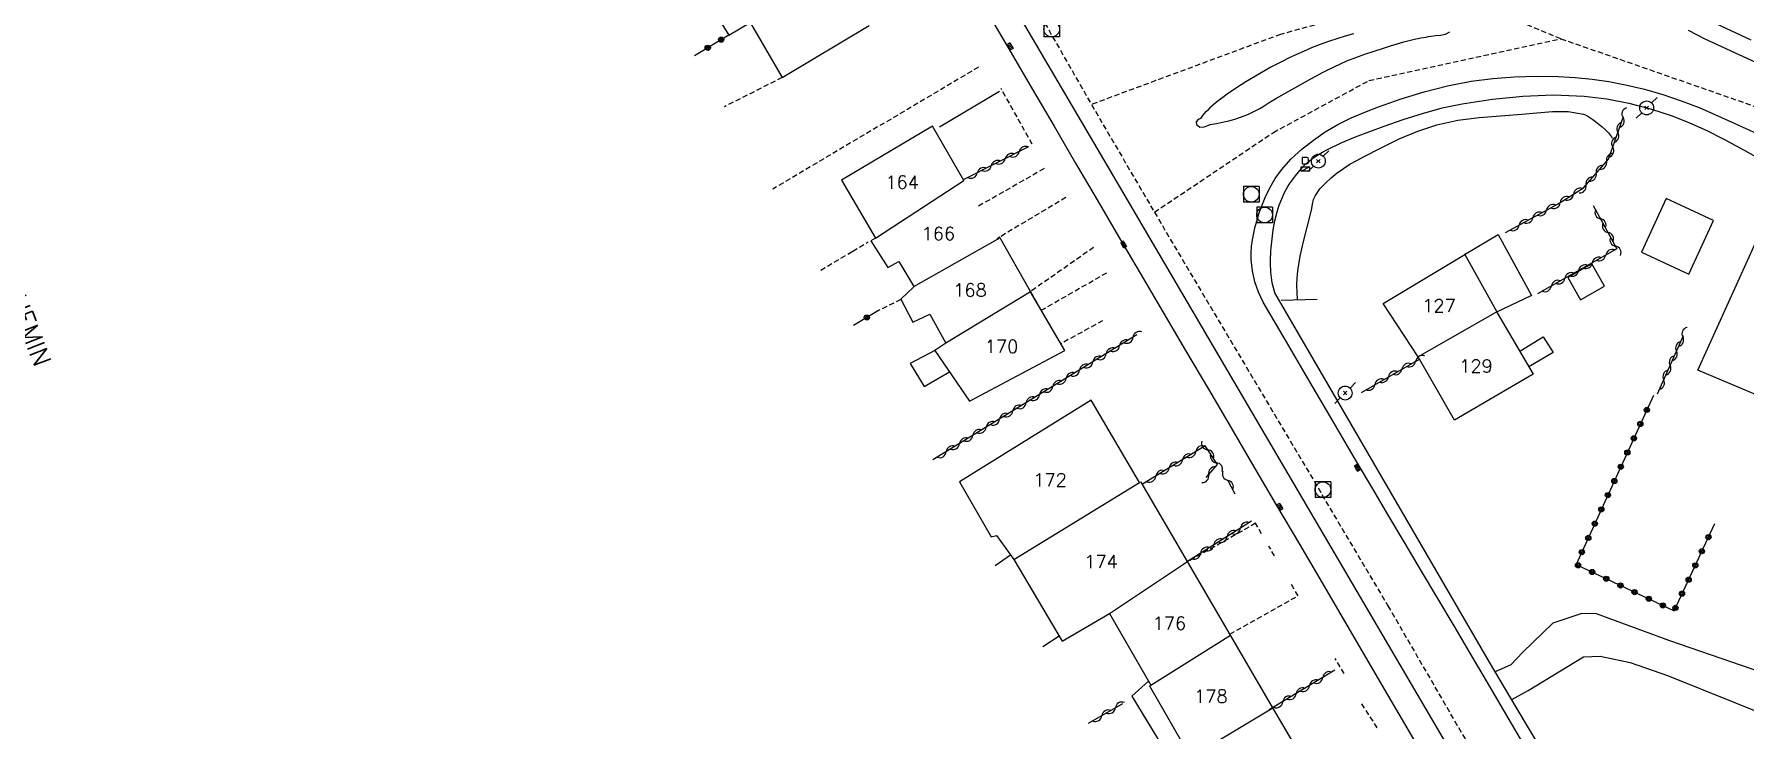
# Model space of a CAD drawing. Header units: millimetres. Extents: x 149998 to 151001, y 150999 to 152001.
# Drawn here: x 150737.2 to 150901.2, y 151803.8 to 151870.5 of the extents above; entities that cross this region are included whole.
import ezdxf
from ezdxf.enums import TextEntityAlignment as Align

# ---------------------------------------------------------------- set-up
doc = ezdxf.new("R2010")
doc.units = ezdxf.units.MM
doc.linetypes.add('DASHED', pattern=[0.75, 0.5, -0.25])
doc.layers.get('0').update_dxf_attribs({"linetype": 'CONTINUOUS'})
for name, color, linetype in [('W0001', 6, 'DASHED'), ('W0006', 2, 'CONTINUOUS'), ('W0014', 7, 'CONTINUOUS'), ('W0015', 2, 'CONTINUOUS'), ('W0017', 7, 'CONTINUOUS'), ('W0071', 7, 'CONTINUOUS'), ('W0101', 7, 'CONTINUOUS'), ('W0104', 1, 'CONTINUOUS'), ('W0112', 1, 'DASHED'), ('W0211', 2, 'CONTINUOUS'), ('W0310', 3, 'CONTINUOUS'), ('W0323', 7, 'CONTINUOUS'), ('W0401', 7, 'CONTINUOUS'), ('W0420', 7, 'CONTINUOUS'), ('W0438', 7, 'CONTINUOUS'), ('W0473', 7, 'CONTINUOUS'), ('W0989', 7, 'CONTINUOUS'), ('W0991', 7, 'CONTINUOUS'), ('W1102', 7, 'CONTINUOUS')]:
    doc.layers.add(name, color=color, linetype=linetype)
doc.styles.get("Standard").update_dxf_attribs({"font": 'romans.shx', "width": 0.85})

# ---------------------------------------------------------------- blocks, each defined once
blk = doc.blocks.new('T473')
for p, q in [((-0.166667, 0.166667), (0.166667, -0.166667)), ((-0.166667, -0.166667), (0.166667, 0.166667)), ((0.500001, 0.500001), (1.000002, 1.000002)), ((-1.000002, -1.000002), (-0.500001, -0.500001))]:
    blk.add_line(p, q)
blk.add_ellipse((0, 0), major_axis=(0.471405, 0.471405), ratio=1, start_param=5.4977871438, end_param=11.780972451)
blk = doc.blocks.new('T420')
for p, q in [((0.75, 0.75), (-0.75, 0.75)), ((-0.75, 0.75), (-0.75, -0.75)), ((0.75, 0.75), (0.75, -0.75)), ((0.75, -0.75), (-0.75, -0.75))]:
    blk.add_line(p, q)
blk.add_ellipse((0, 0), major_axis=(-0.53, 0.53), ratio=1, start_param=3.926991, end_param=10.210176)
blk = doc.blocks.new('T401')
for p, q in [((-0.3, 0.3), (0, 0.3)), ((-0.3, -0.25), (-0.3, 0.3)), ((-0.3, 0.15), (0, 0.15)), ((-0.3, 0), (0, 0)), ((0, 0.3), (0, -0.25)), ((-0.3, -0.15), (0, -0.15)), ((-0.3, -0.25), (-0.3, -0.3)), ((-0.3, -0.3), (0, -0.3)), ((0, -0.3), (0, -0.25))]:
    blk.add_line(p, q)
blk = doc.blocks.new('T438')
for p, q in [((-0.4, 0.2), (0.4, 0.2)), ((-0.4, -0.2), (-0.4, 0.2)), ((0.15, 1.1), (-0.3, 1.1)), ((-0.3, 1.1), (-0.3, 0.5)), ((-0.3, 0.5), (0.15, 0.5)), ((0.3, 0.65), (0.3, 0.95)), ((0.4, 0.2), (0.4, -0.2))]:
    blk.add_line(p, q)
at = {"flags": 128}
for points in [[(-0.4, -0.2), (0.4, 0.2)], [(0.4, -0.2), (-0.4, -0.2)]]:
    blk.add_lwpolyline(points, dxfattribs=at)
for centre, major_axis, start_param, end_param in [((0.15, 0.95), (0.106, -0.106), 0.785398, 2.356194), ((0.15, 0.65), (0.106, 0.106), 3.926991, 5.497787)]:
    blk.add_ellipse(centre, major_axis=major_axis, ratio=1, start_param=start_param, end_param=end_param)
blk = doc.blocks.new('t310o')
at = {"color": 0, "linetype": 'Continuous'}
for centre, start, end in [((-0.5, 0.38), 216.8699, 323.1304), ((0.5, -0.37), 36.8699, 143.1303)]:
    blk.add_arc(centre, 0.625, start, end, dxfattribs=at)
blk = doc.blocks.new('t323o')
at = {"color": 0, "linetype": 'Continuous'}
for radius in [0.25, 0.15]:
    blk.add_circle((0, 0), radius, dxfattribs=at)

msp = doc.modelspace()

# ---------------------------------------------------------------- linework, layer by layer
at = {"layer": 'W0001'}
for points in [[(150781.62, 151954.39), (150793.7, 151940.96), (150811.35, 151910.9), (150829.25, 151880), (150838.56, 151863.73)], [(150883.55, 151870.04), (150872.25, 151874.66), (150856.69, 151870.46), (150838.56, 151863.73)], [(150844.59, 151853.41), (150856, 151861.05), (150865.16, 151866.03), (150883.55, 151870.04)], [(150883.55, 151870.04), (150908.55, 151861.32), (150953.48, 151841.1), (150991.1, 151823.58), (151000, 151819.52)], [(150838.56, 151863.73), (150844.59, 151853.41)], [(150844.59, 151853.41), (150866.98, 151815.66), (150889.64, 151776.51), (150911.67, 151740.88), (150927.43, 151713.19), (150947.79, 151680.06), (150953.12, 151671)]]:
    msp.add_lwpolyline(points, dxfattribs=at)
at = {"layer": 'W0006'}
msp.add_lwpolyline([(150796.79, 151927.02), (150798.89, 151928.32), (150810.03, 151909.29), (150822.54, 151887.74), (150840.03, 151857.93), (150859.87, 151824.05), (150888.73, 151774.85)], dxfattribs=at)
at = {"layer": 'W0014'}
for points in [[(150866.02, 151878.6), (150868.56, 151878.57), (150871.09, 151878.5), (150873.62, 151878.39), (150876.15, 151878.24), (150877.42, 151878.15), (150878.69, 151878.05), (150879.96, 151877.91), (150881.23, 151877.72), (150882.35, 151877.5), (150883.47, 151877.22), (150884.58, 151876.92), (150885.68, 151876.6), (150887.21, 151876.13), (150888.73, 151875.63), (150890.24, 151875.1), (150891.73, 151874.53), (150893.19, 151873.93), (150894.63, 151873.29), (150896.06, 151872.64), (150897.49, 151871.96), (150898.9, 151871.28), (150900.32, 151870.6), (150901.75, 151869.92)], [(150828.79, 151872.21), (150830.85, 151868.69), (150832.92, 151865.16), (150834.98, 151861.64), (150837.04, 151858.12), (150839.1, 151854.6), (150841.16, 151851.08), (150843.23, 151847.55), (150845.4, 151843.84), (150847.58, 151840.13), (150849.77, 151836.42), (150851.95, 151832.71), (150854.13, 151829), (150856.31, 151825.29), (150858.49, 151821.58), (150860.67, 151817.87), (150866.41, 151808.05), (150872.15, 151798.22)], [(150897.39, 151869.99), (150895.78, 151870.84)], [(150903.9, 151866.98), (150900.65, 151868.49), (150897.39, 151869.99)], [(150855.01, 151844.78), (150854.56, 151845.74), (150854.21, 151846.74), (150853.99, 151847.77), (150853.88, 151848.83), (150853.87, 151849.47), (150853.91, 151850.12), (150853.99, 151850.76), (150854.11, 151851.4), (150854.26, 151852.02), (150854.43, 151852.64), (150854.62, 151853.25), (150854.83, 151853.86), (150855.2, 151854.82), (150855.65, 151855.75), (150856.17, 151856.64), (150856.77, 151857.48), (150857.71, 151858.52), (150858.73, 151859.46), (150859.83, 151860.32), (150860.97, 151861.1), (150862.19, 151861.82), (150863.46, 151862.45), (150864.76, 151863.01), (150866.07, 151863.51), (150868.25, 151864.28), (150870.45, 151864.95), (150872.69, 151865.52), (150874.96, 151865.96), (150877.03, 151866.24), (150879.12, 151866.39), (150881.2, 151866.45), (150883.29, 151866.42), (150884.92, 151866.33), (150886.55, 151866.17), (150888.16, 151865.93), (150889.76, 151865.63), (150891.56, 151865.2), (150893.34, 151864.69), (150895.1, 151864.1), (150896.82, 151863.44)], [(150856.15, 151845.66), (150856, 151846.14), (150855.89, 151846.64), (150855.82, 151847.14), (150855.77, 151847.64), (150855.74, 151847.93), (150855.73, 151848.22), (150855.73, 151848.52), (150855.73, 151848.81), (150855.73, 151849.1), (150855.75, 151849.39), (150855.77, 151849.68), (150855.79, 151849.98), (150855.87, 151850.85), (150855.98, 151851.72), (150856.14, 151852.59), (150856.35, 151853.45), (150856.55, 151854.08), (150856.8, 151854.69), (150857.08, 151855.28), (150857.39, 151855.86), (150857.55, 151856.14), (150857.73, 151856.39), (150857.92, 151856.65), (150858.12, 151856.89), (150858.4, 151857.24), (150858.68, 151857.58), (150858.98, 151857.91), (150859.31, 151858.21), (150859.75, 151858.56), (150860.22, 151858.86), (150860.7, 151859.15), (150861.19, 151859.41), (150862.51, 151860.05), (150863.86, 151860.62), (150865.23, 151861.15), (150866.61, 151861.64), (150868.44, 151862.28), (150870.3, 151862.88), (150872.18, 151863.41), (150874.09, 151863.81), (150876.99, 151864.25), (150879.92, 151864.54), (150882.86, 151864.65), (150885.8, 151864.54), (150887.95, 151864.28), (150890.07, 151863.86), (150892.16, 151863.31), (150894.21, 151862.64), (150895.9, 151861.98), (150897.55, 151861.23), (150899.17, 151860.41), (150900.76, 151859.55), (150902.34, 151858.67)], [(150896.82, 151863.44), (150900.18, 151861.93), (150903.53, 151860.41)], [(150876.73, 151810.26), (150856.15, 151845.66)], [(150892.45, 151780.87), (150888.46, 151787.78), (150884.46, 151794.69), (150880.45, 151801.59), (150876.42, 151808.47), (150874.87, 151811.11), (150873.32, 151813.74), (150871.76, 151816.37), (150870.2, 151818.99), (150868.64, 151821.62), (150867.08, 151824.25), (150865.53, 151826.87), (150863.98, 151829.5), (150861.73, 151833.32), (150859.49, 151837.14), (150857.25, 151840.96), (150855.01, 151844.78)], [(150958.65, 151671), (150954.65, 151677.97), (150950.65, 151684.93), (150946.64, 151691.88), (150942.61, 151698.83), (150935.42, 151711.15), (150928.19, 151723.45), (150920.94, 151735.74), (150913.68, 151748.02), (150909.56, 151754.98), (150905.44, 151761.93), (150901.31, 151768.89), (150897.18, 151775.84), (150894.62, 151780.14), (150892.06, 151784.44), (150889.5, 151788.74), (150886.93, 151793.03), (150884.37, 151797.33), (150881.82, 151801.64), (150879.27, 151805.94), (150876.73, 151810.26)]]:
    msp.add_lwpolyline(points, dxfattribs=at)
at = {"layer": 'W0015'}
msp.add_lwpolyline([(150863.68, 151870.5), (150862.87, 151870.27), (150862.07, 151870.03), (150861.27, 151869.77), (150860.48, 151869.49), (150859.71, 151869.19), (150858.96, 151868.86), (150858.21, 151868.52), (150857.46, 151868.17), (150856.89, 151867.89), (150856.32, 151867.6), (150855.76, 151867.31), (150855.2, 151867), (150854.27, 151866.46), (150853.36, 151865.9), (150852.45, 151865.32), (150851.57, 151864.71), (150851.14, 151864.4), (150850.72, 151864.08), (150850.31, 151863.75), (150849.92, 151863.4), (150849.67, 151863.16), (150849.44, 151862.92), (150849.21, 151862.67), (150849, 151862.4), (150848.9, 151862.33), (150848.73, 151862.23), (150848.61, 151862.04), (150848.63, 151861.83), (150848.95, 151861.57), (150849.38, 151861.58), (150849.72, 151861.73), (150849.94, 151861.83), (150850.54, 151861.91), (150851.13, 151862.03), (150851.72, 151862.17), (150852.3, 151862.33), (150852.75, 151862.48), (150853.19, 151862.64), (150853.63, 151862.82), (150854.06, 151863.02), (150854.38, 151863.18), (150854.7, 151863.35), (150855.01, 151863.54), (150855.31, 151863.73), (150855.61, 151863.92), (150855.92, 151864.11), (150856.22, 151864.3), (150856.53, 151864.48), (150857.04, 151864.77), (150857.54, 151865.05), (150858.05, 151865.34), (150858.56, 151865.62), (150859.08, 151865.91), (150859.6, 151866.2), (150860.12, 151866.48), (150860.65, 151866.76), (150861.23, 151867.06), (150861.82, 151867.36), (150862.42, 151867.64), (150863.03, 151867.91), (150863.9, 151868.25), (150864.78, 151868.56), (150865.67, 151868.86), (150866.56, 151869.15), (150867.21, 151869.35), (150867.85, 151869.55), (150868.5, 151869.74), (150869.15, 151869.91), (150869.39, 151869.97), (150869.64, 151870.02), (150869.89, 151870.06), (150870.13, 151870.11), (150870.38, 151870.15), (150870.63, 151870.19), (150870.87, 151870.24), (150871.12, 151870.29), (150871.54, 151870.34), (150872.01, 151870.37), (150872.49, 151870.47), (150872.9, 151870.71)], dxfattribs=at)
at = {"layer": 'W0017'}
for points in [[(150829.74, 151864.98), (150823.98, 151861.57)], [(150907.75, 151807.58), (150894.01, 151812.31), (150886.97, 151814.88), (150885.56, 151814.93), (150882.77, 151814), (150879.92, 151811.21), (150878.75, 151809.99), (150877.27, 151809.33)], [(150878.85, 151806.68), (150880.43, 151807.55), (150885.72, 151810.75), (150887.32, 151810.82), (150890.21, 151810.23), (150893.77, 151808.99), (150906.48, 151803.85)]]:
    msp.add_lwpolyline(points, dxfattribs=at)
at = {"layer": 'W0071'}
msp.add_lwpolyline([(150856.74, 151844.96), (150860.2, 151845.07)], dxfattribs=at)
at = {"layer": 'W0101'}
for points in [[(150803.02, 151876.77), (150800.75, 151875.38), (150803.8, 151870.39), (150805.85, 151871.58)], [(150805.85, 151871.58), (150805.85, 151871.58), (150808.9, 151866.32), (150817.24, 151871.31)], [(150826.32, 151856.43), (150823.32, 151861.65), (150814.61, 151856.49), (150817.85, 151850.91), (150817.85, 151850.91)], [(150817.85, 151850.91), (150817.42, 151850.66), (150819.04, 151848.1), (150820.11, 151848.68), (150821.55, 151846.28)], [(150832.71, 151845.77), (150832.71, 151845.79), (150829.76, 151851.03), (150829.55, 151850.78), (150829.55, 151850.81)], [(150903.7, 151835.43), (150903.64, 151835.32), (150896.69, 151838.27), (150902.23, 151850.54)], [(150869.87, 151839.55), (150866.53, 151844.66), (150874.34, 151849.34), (150877.41, 151843.84)], [(150821.55, 151846.28), (150821.55, 151846.25), (150820.28, 151845.07), (150821.45, 151842.85), (150823.08, 151843.63), (150824.59, 151840.85), (150824.59, 151840.85)], [(150836.01, 151840.13), (150832.71, 151845.77)], [(150877.41, 151843.84), (150877.45, 151843.76), (150880.91, 151837.87), (150873.36, 151833.46)], [(150824.59, 151840.85), (150823.55, 151840.14), (150826.86, 151835.29), (150836.01, 151840.13)], [(150873.36, 151833.46), (150870.01, 151839.32), (150870.02, 151839.32), (150869.87, 151839.55)], [(150843.17, 151827.48), (150838.52, 151835.37), (150825.9, 151827.56), (150828.95, 151822.28), (150829.47, 151822.4), (150831.11, 151820.09)], [(150847.77, 151819.92), (150843.33, 151827.52), (150843.17, 151827.48)], [(150831.11, 151820.09), (150835.75, 151812.28), (150840.29, 151814.92)], [(150851.9, 151812.84), (150847.77, 151819.92)], [(150840.29, 151814.92), (150844.26, 151808.05)], [(150855.96, 151805.88), (150851.9, 151812.84)], [(150844.26, 151808.05), (150844.14, 151807.98), (150848.06, 151801.15), (150848.11, 151801.18)], [(150859.67, 151799.51), (150855.96, 151805.88)]]:
    msp.add_lwpolyline(points, dxfattribs=at)
at = {"layer": 'W0104'}
for points in [[(150895.81, 151847.47), (150898.19, 151852.61), (150893.65, 151854.71), (150891.27, 151849.57)], [(150885.45, 151845), (150887.74, 151846.31), (150886.51, 151848.46), (150884.22, 151847.15)]]:
    msp.add_lwpolyline(points, close=True, dxfattribs=at)
for points in [[(150874.34, 151849.34), (150874.33, 151849.35), (150877.55, 151851.26), (150880.74, 151845.43), (150877.33, 151843.8)], [(150879.62, 151840.07), (150879.62, 151840.07), (150881.85, 151841.44), (150882.81, 151839.95), (150880.48, 151838.59), (150880.49, 151838.58)], [(150823.55, 151840.14), (150821.17, 151838.9), (150822.51, 151836.69), (150824.94, 151838.1)], [(150830.81, 151820.5), (150830.81, 151820.5), (150829.33, 151819.5)], [(150833.9, 151811.76), (150835.46, 151812.77), (150835.46, 151812.77)], [(150844.04, 151808.43), (150844.04, 151808.43), (150842.42, 151807), (150846.39, 151800.46), (150847.9, 151801.43), (150847.9, 151801.43)]]:
    msp.add_lwpolyline(points, dxfattribs=at)
at = {"layer": 'W0112'}
for points in [[(150827.73, 151867.32), (150808.03, 151855.62)], [(150808.9, 151866.32), (150803.38, 151863.52)], [(150832.89, 151859.92), (150829.89, 151865.28)], [(150834.02, 151857.58), (150827.73, 151853.98)], [(150836.11, 151854.83), (150829.52, 151850.86)], [(150812.61, 151847.86), (150815.38, 151849.49), (150815.68, 151849.66), (150817.17, 151850.57)], [(150838.77, 151850.02), (150832.71, 151845.79), (150833.74, 151844), (150840.2, 151847.7)], [(150820.3, 151845.02), (150818.16, 151843.98)], [(150839.63, 151842.99), (150835.62, 151840.79)], [(150854.87, 151822.55), (150854.3, 151823.57), (150847.41, 151819.68)], [(150856.12, 151820.44), (150855.56, 151821.39)], [(150851.83, 151812.95), (150858.36, 151816.61), (150857.62, 151817.91)], [(150862.79, 151809.16), (150861.92, 151810.6)], [(150865.96, 151803.95), (150864.38, 151806.41)]]:
    msp.add_lwpolyline(points, dxfattribs=at)
at = {"layer": 'W0211'}
msp.add_lwpolyline([(150858.31, 151845.03), (150858.27, 151845.71), (150858.26, 151846.4), (150858.28, 151847.09), (150858.34, 151847.77), (150858.56, 151849.18), (150858.88, 151850.58), (150859.23, 151851.96), (150859.58, 151853.33), (150859.67, 151853.75), (150859.75, 151854.19), (150859.85, 151854.61), (150860.03, 151855.02), (150860.46, 151855.65), (150860.98, 151856.2), (150861.54, 151856.7), (150862.12, 151857.17), (150862.72, 151857.61), (150863.34, 151858.01), (150863.99, 151858.37), (150864.64, 151858.71), (150866.34, 151859.59), (150868.07, 151860.43), (150869.84, 151861.18), (150871.67, 151861.78), (150873.68, 151862.23), (150875.72, 151862.5), (150877.77, 151862.66), (150879.81, 151862.79), (150881.26, 151862.92), (150882.74, 151863.05), (150884.24, 151863.06), (150885.72, 151862.81), (150886.05, 151862.68), (150886.34, 151862.5), (150886.61, 151862.3), (150886.88, 151862.1), (150887.21, 151861.85), (150887.52, 151861.59), (150887.82, 151861.31), (150888.11, 151861.02), (150888.21, 151860.9), (150888.31, 151860.77), (150888.4, 151860.63), (150888.48, 151860.49)], dxfattribs=at)
at = {"layer": 'W0310'}
for points in [[(150878.24, 151851.45), (150883.31, 151854.2), (150885.74, 151855.74), (150888.13, 151858.5), (150889.56, 151862.58)], [(150832.54, 151859.66), (150826.27, 151856.51)], [(150886.64, 151854.06), (150888.92, 151849.9), (150881.33, 151845.59)], [(150842.92, 151841.63), (150823.35, 151829.65)], [(150895.28, 151841.55), (150892.8, 151835.97)], [(150864.43, 151836.12), (150870.01, 151839.32)], [(150849.56, 151827.96), (150850.65, 151829.22), (150849.46, 151830.99), (150843.45, 151827.31)], [(150852.34, 151826.37), (150851.62, 151827.72)], [(150853.89, 151823.79), (150847.77, 151819.92)], [(150861.9, 151809.49), (150855.61, 151805.67)], [(150841.53, 151806.27), (150838.26, 151804.36)]]:
    msp.add_lwpolyline(points, dxfattribs=at)
at = {"layer": 'W0323'}
for points in [[(150803.8, 151870.39), (150800.5, 151868.39)], [(150818.16, 151843.98), (150815.75, 151842.54)], [(150892.42, 151835.82), (150885.02, 151819.62), (150894.41, 151815.18), (150898.31, 151823.56)]]:
    msp.add_lwpolyline(points, dxfattribs=at)
at = {"layer": 'W1102'}
for points in [[(150817.85, 151850.91), (150826.32, 151856.43)], [(150821.55, 151846.28), (150829.55, 151850.81)], [(150832.71, 151845.77), (150824.59, 151840.85)], [(150877.41, 151843.84), (150869.87, 151839.55)], [(150831.11, 151820.09), (150843.17, 151827.48)], [(150840.29, 151814.92), (150847.77, 151819.92)], [(150844.26, 151808.05), (150851.9, 151812.84)], [(150848.11, 151801.18), (150855.96, 151805.88)]]:
    msp.add_lwpolyline(points, dxfattribs=at)

# ---------------------------------------------------------------- block references
at = {"layer": 'W0310'}
for p, rotation in [((150889.52, 151862.47), 70.71684669439118), ((150889.02, 151861.05), 70.71684669439118), ((150831.63, 151859.21), 206.7258604949952), ((150888.53, 151859.64), 70.71684669439118), ((150828.95, 151857.86), 206.7258604949952), ((150830.29, 151858.53), 206.7258604949952), ((150887.94, 151858.28), 49.11642053504862), ((150827.61, 151857.18), 206.7258604949952), ((150885.97, 151856.01), 49.11642053504862), ((150886.95, 151857.14), 49.11642053504862), ((150883.5, 151854.33), 32.25879991623538), ((150884.77, 151855.13), 32.25879991623538), ((150880.88, 151852.88), 28.55100696301051), ((150882.19, 151853.6), 28.55100696301051), ((150887.35, 151852.77), 298.6615546232558), ((150879.56, 151852.16), 28.55100696301051), ((150888.07, 151851.46), 298.6615546232558), ((150888.79, 151850.14), 298.6615546232558), ((150885.25, 151847.81), 209.5974430245236), ((150886.55, 151848.55), 209.5974430245236), ((150887.85, 151849.29), 209.5974430245236), ((150882.64, 151846.33), 209.5974430245236), ((150883.94, 151847.07), 209.5974430245236), ((150842.54, 151841.4), 211.4808669573495), ((150895.24, 151841.45), 246.0689242259685), ((150839.98, 151839.83), 211.4808669573495), ((150841.26, 151840.61), 211.4808669573495), ((150894.63, 151840.08), 246.0689242259685), ((150837.42, 151838.26), 211.4808669573495), ((150838.7, 151839.05), 211.4808669573495), ((150868.33, 151838.36), 29.79131133048924), ((150869.64, 151839.11), 29.79131133048924), ((150894.02, 151838.71), 246.0689242259685), ((150834.86, 151836.7), 211.4808669573495), ((150836.14, 151837.48), 211.4808669573495), ((150865.73, 151836.87), 29.79131133048924), ((150867.03, 151837.62), 29.79131133048924), ((150893.41, 151837.34), 246.0689242259685), ((150832.3, 151835.13), 211.4808669573495), ((150833.58, 151835.91), 211.4808669573495), ((150829.75, 151833.56), 211.4808669573495), ((150831.02, 151834.35), 211.4808669573495), ((150827.19, 151832), 211.4808669573495), ((150828.47, 151832.78), 211.4808669573495), ((150824.63, 151830.43), 211.4808669573495), ((150825.91, 151831.21), 211.4808669573495), ((150847.29, 151829.66), 211.5675522370813), ((150848.56, 151830.45), 211.5675522370813), ((150849.71, 151830.62), 124.0237823749743), ((150844.73, 151828.09), 211.5675522370813), ((150846.01, 151828.88), 211.5675522370813), ((150849.8, 151828.23), 49.06310098287057), ((150850.55, 151829.38), 124.0237823749743), ((150851.64, 151827.69), 117.9825613909566), ((150852.84, 151823.12), 212.3202978560471), ((150850.3, 151821.52), 212.3202978560471), ((150851.57, 151822.32), 212.3202978560471), ((150849.03, 151820.72), 212.3202978560471), ((150860.74, 151808.79), 211.2561270801222), ((150858.18, 151807.23), 211.2561270801222), ((150859.46, 151808.01), 211.2561270801222), ((150839.56, 151805.12), 210.3761154011674), ((150840.85, 151805.88), 210.3761154011674), ((150856.89, 151806.45), 211.2561270801222)]:
    msp.add_blockref('t310o', p, dxfattribs=dict(at, rotation=rotation))
at = {"layer": 'W0323'}
for p, rotation in [((150803.06, 151869.95), 211.2091331027227), ((150801.78, 151869.17), 211.2091331027227), ((150817.03, 151843.31), 210.9897410107502), ((150891.8, 151834.45), 245.4359228736641), ((150890.55, 151831.72), 245.4359228736641), ((150891.17, 151833.09), 245.4359228736641), ((150889.93, 151830.36), 245.4359228736641), ((150889.3, 151828.99), 245.4359228736641), ((150888.68, 151827.63), 245.4359228736641), ((150888.06, 151826.27), 245.4359228736641), ((150886.81, 151823.54), 245.4359228736641), ((150887.43, 151824.9), 245.4359228736641), ((150886.19, 151822.17), 245.4359228736641), ((150897.7, 151822.25), 65.04100249455385), ((150885.56, 151820.81), 245.4359228736641), ((150897.07, 151820.89), 65.04100249455385), ((150885.2, 151819.54), 334.6559226700898), ((150886.55, 151818.9), 334.6559226700898), ((150896.44, 151819.53), 65.04100249455385), ((150887.91, 151818.25), 334.6559226700898), ((150889.27, 151817.61), 334.6559226700898), ((150890.62, 151816.97), 334.6559226700898), ((150895.81, 151818.17), 65.04100249455385), ((150891.98, 151816.33), 334.6559226700898), ((150893.33, 151815.69), 334.6559226700898), ((150894.54, 151815.46), 65.04100249455385), ((150895.17, 151816.82), 65.04100249455385)]:
    msp.add_blockref('t323o', p, dxfattribs=dict(at, rotation=rotation))
at = {"layer": 'W0401'}
for p, rotation in [((150830.65, 151869.22), 210.3308706798327), ((150841.52, 151850.21), 210.3728217017149), ((150864.17, 151828.98), 30.52060832601927), ((150856.49, 151825.07), 210.4270124225897)]:
    msp.add_blockref('T401', p, dxfattribs=dict(at, rotation=rotation))
at = {"layer": 'W0420'}
for p in [(150834.75, 151870.96), (150853.88, 151855.13), (150855.15, 151853.14), (150860.75, 151826.8)]:
    msp.add_blockref('T420', p, dxfattribs=at)
at = {"layer": 'W0438'}
msp.add_blockref('T438', (150859.07, 151857.55), dxfattribs=at)
at = {"layer": 'W0473'}
for p in [(150891.78, 151863.41), (150860.31, 151858.3), (150862.88, 151836.06)]:
    msp.add_blockref('T473', p, dxfattribs=at)

# ---------------------------------------------------------------- texts
at = {"layer": 'W0989'}
msp.add_text('CHEMIN', height=1.75, rotation=291.1006, dxfattribs=at).set_placement((150736.54, 151842.82), align=Align.MIDDLE)
at = {"layer": 'W0991'}
for s, p in [('164', (150820.41, 151856.28)), ('166', (150823.89, 151851.35)), ('168', (150826.92, 151845.94)), ('127', (150871.87, 151844.44)), ('170', (150829.94, 151840.53)), ('129', (150875.42, 151838.65)), ('172', (150834.59, 151827.73)), ('174', (150839.48, 151819.9)), ('176', (150846.03, 151813.98)), ('178', (150850.01, 151806.99))]:
    msp.add_text(s, height=1.25, dxfattribs=at).set_placement(p, align=Align.MIDDLE_CENTER)

doc.saveas('drawing.dxf')
